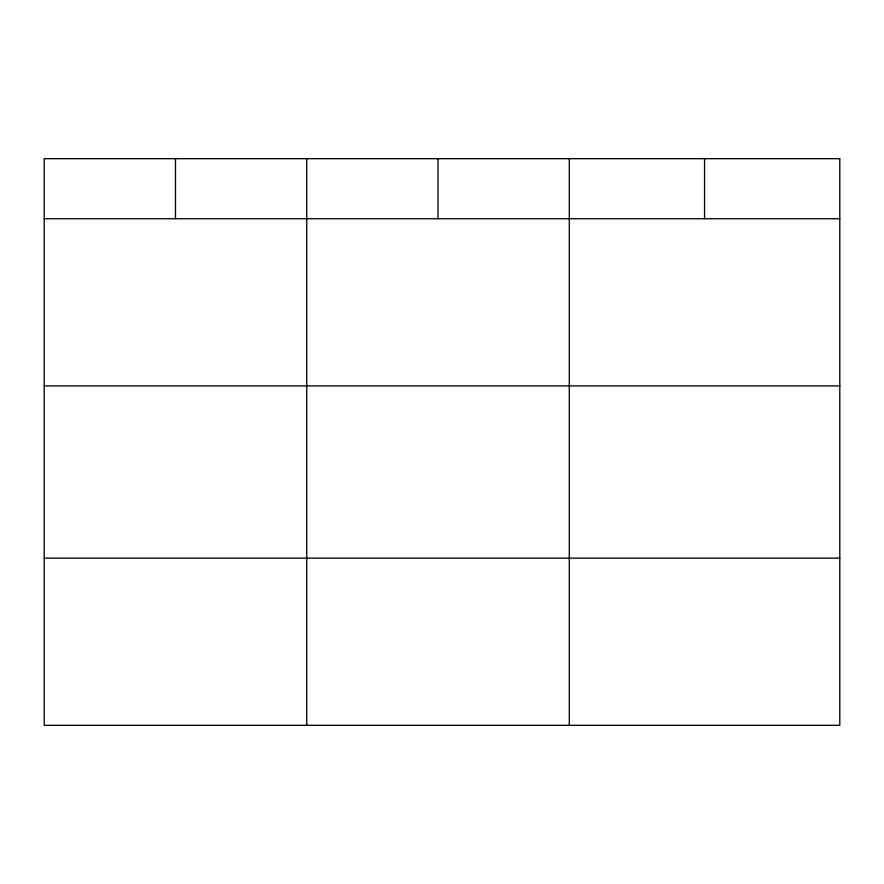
<?xml version="1.0" encoding="UTF-8"?>
<svg xmlns="http://www.w3.org/2000/svg" width="884" height="884" viewBox="0 0 884 884"><rect width="100%" height="100%" fill="white"/><g stroke="black" fill="none" stroke-linecap="round" stroke-linejoin="round"><path stroke-width="1.33" d="M44.2 218.724L839.8 218.724M44.2 385.899L839.8 385.899M44.2 558.135L839.8 558.135M704.548 158.689L704.548 218.724M569.296 158.689L569.296 725.311M438.022 158.689L438.022 218.724M306.748 158.689L306.748 725.311M175.474 158.689L175.474 218.724M839.8 158.689L44.2 158.689L44.2 725.311L839.8 725.311L839.8 158.689"/></g></svg>
